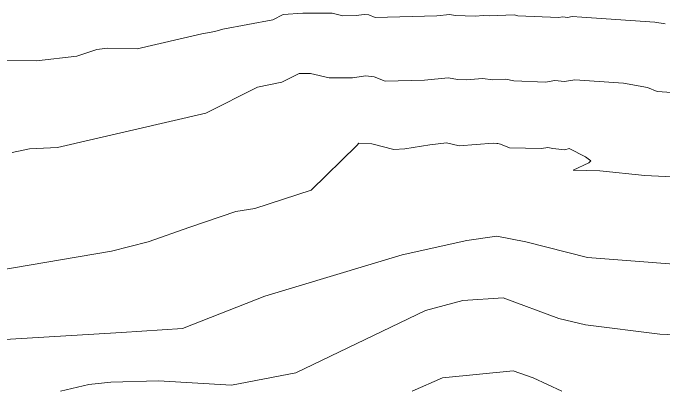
# Model space of a CAD drawing. Header units: metres. Extents: x 809241 to 811075, y 9156873 to 9158251.
# Drawn here: x 810025.8 to 810154.8, y 9156874.9 to 9156949.9 of the extents above; entities that cross this region are included whole.
import ezdxf

# ---------------------------------------------------------------- set-up
doc = ezdxf.new("R2010")
doc.units = ezdxf.units.M
doc.layers.add('C-TOPO-MAJR', color=9, linetype='Continuous')

msp = doc.modelspace()

# ---------------------------------------------------------------- linework, layer by layer
at = {"layer": 'C-TOPO-MAJR', "color": 9, "linetype": 'Continuous', "lineweight": 5}
for points, elevation in [([(810155.1, 9156947.72), (810153.02, 9156948.09), (810138.54, 9156949.04), (810136.67, 9156949.18), (810135.72, 9156949.02), (810134.81, 9156949.13), (810133.92, 9156948.96), (810125.88, 9156949.35), (810125.12, 9156949.51), (810120.16, 9156949.29), (810119.07, 9156949.41), (810117.4, 9156949.28), (810113.43, 9156949.36), (810112.39, 9156949.55), (810109.84, 9156949.32), (810097.61, 9156948.99), (810096.36, 9156949.49), (810095.38, 9156949.61), (810093.85, 9156949.38), (810091.19, 9156949.35), (810089.07, 9156949.87), (810083.23, 9156949.88), (810079.37, 9156949.56), (810077.29, 9156948.51), (810067.39, 9156946.65), (810065.83, 9156946.18), (810063.26, 9156945.77), (810050.43, 9156942.79), (810044.56, 9156942.9), (810042.4, 9156942.63), (810038.42, 9156941.31), (810030.44, 9156940.39), (810022.18, 9156940.47)], 2630), ([(810025.6, 9156922.21), (810029.05, 9156922.94), (810034.63, 9156923.19), (810064.02, 9156930), (810074.29, 9156935.2), (810079.12, 9156936.15), (810082.54, 9156937.87), (810082.71, 9156937.88), (810084.78, 9156937.89), (810088.47, 9156936.99), (810093.08, 9156937.04), (810095.72, 9156937.45), (810097.42, 9156937.24), (810099.6, 9156936.38), (810107.34, 9156936.58), (810112.08, 9156937.01), (810114, 9156936.66), (810115.68, 9156936.62), (810118.86, 9156936.87), (810120.93, 9156936.64), (810123.52, 9156936.76), (810125.05, 9156936.44), (810131.36, 9156936.16), (810133.23, 9156936.52), (810135.15, 9156936.29), (810137.14, 9156936.63), (810146.84, 9156935.97), (810151.56, 9156935.11), (810153.46, 9156934.3), (810156.39, 9156934.09)], 2620), ([(810022.35, 9156898.72), (810045.34, 9156902.62), (810052.62, 9156904.47), (810060.87, 9156907.43), (810069.96, 9156910.5), (810073.74, 9156911.13), (810084.93, 9156914.74), (810093.95, 9156923.57), (810094.35, 9156924.07), (810096.92, 9156923.95), (810101.32, 9156922.8), (810103.44, 9156922.95), (810108.45, 9156923.76), (810111.72, 9156924.1), (810114.26, 9156923.54), (810120.98, 9156924.07), (810121.7, 9156924), (810121.91, 9156924.01), (810122.45, 9156923.89), (810124.25, 9156923.13), (810130.59, 9156923), (810131.79, 9156923.22), (810132.79, 9156923.02), (810135.2, 9156922.75), (810136.02, 9156923.03), (810139.28, 9156921.34), (810140.33, 9156920.57), (810139.93, 9156920.18), (810136.82, 9156918.72), (810142.15, 9156918.56), (810151.04, 9156917.66), (810167.26, 9156916.89)], 2610), ([(810281.49, 9156874.91), (810267.54, 9156876.94), (810235.32, 9156885.68), (810206.98, 9156892.75), (810180.52, 9156897.99), (810166.26, 9156899.32), (810139.71, 9156901.4), (810127.46, 9156904.5), (810121.74, 9156905.59), (810115.75, 9156904.76), (810102.97, 9156901.89), (810075.75, 9156893.7), (810059.37, 9156887.3), (810047.31, 9156886.49), (810020.79, 9156884.91), (810011.66, 9156883.45), (810005.13, 9156880.38), (810002.59, 9156878.29), (810000.32, 9156874.91)], 2600), ([(810213.87, 9156874.91), (810190.7, 9156880.84), (810185.16, 9156881.82), (810176.48, 9156882.4), (810168.47, 9156883.7), (810163.33, 9156885.23), (810158.77, 9156886.01), (810154.05, 9156886.17), (810139.29, 9156888.01), (810133.98, 9156889.32), (810122.94, 9156893.37), (810114.99, 9156892.89), (810107.55, 9156890.87), (810081.85, 9156878.52), (810069.11, 9156876.08), (810054.63, 9156876.9), (810045.16, 9156876.67), (810040.85, 9156876.18), (810035.21, 9156874.91)], 2590), ([(810134.57, 9156874.91), (810128.91, 9156877.54), (810124.95, 9156878.88), (810110.94, 9156877.52), (810104.93, 9156874.91)], 2580)]:
    msp.add_lwpolyline(points, dxfattribs=dict(at, elevation=elevation))

doc.saveas('drawing.dxf')
